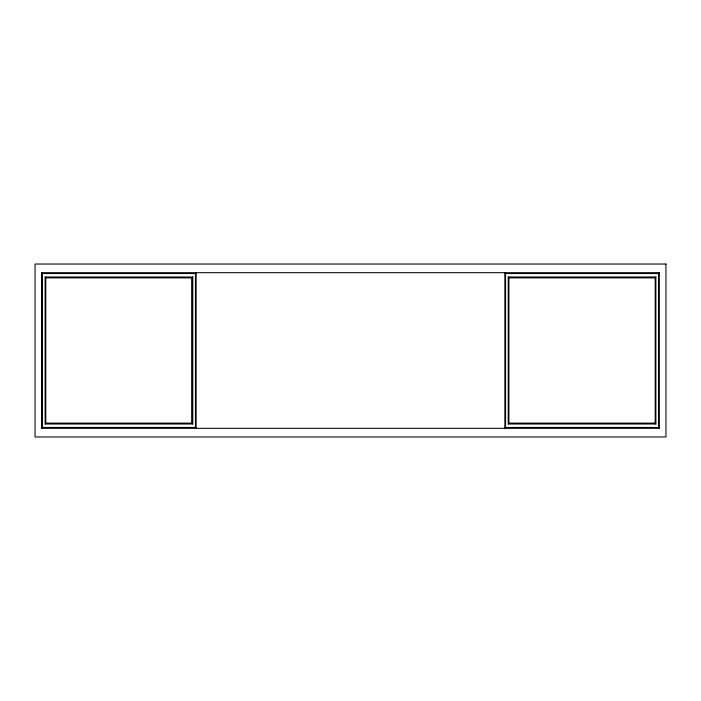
<?xml version="1.0" encoding="UTF-8"?>
<svg xmlns="http://www.w3.org/2000/svg" width="701" height="701" viewBox="0 0 701 701"><rect width="100%" height="100%" fill="white"/><g stroke="black" fill="none" stroke-linecap="round" stroke-linejoin="round"><path stroke-width="1.05" d="M42.437 427.452L41.762 428.32L659.238 428.32L659.238 272.68L41.762 272.68L41.762 428.32L41.762 272.68L42.437 273.548L42.437 427.452L195.456 427.452L196.131 428.32L196.131 272.68L195.456 273.548L195.456 427.452M45.118 424L45.793 423.132L45.793 277.868L45.118 277L192.775 277L192.775 424L45.118 424L45.118 277M192.775 277L192.1 277.868L192.1 423.132L192.775 424M505.544 427.452L504.869 428.32L504.869 272.68L505.544 273.548L505.544 427.452L658.563 427.452L659.238 428.32M508.225 424L508.9 423.132L508.9 277.868L508.225 277L655.882 277L655.882 424L508.225 424L508.225 277M655.882 424L655.207 423.132L655.207 277.868L655.882 277M658.563 427.452L658.563 273.548L659.238 272.68M42.437 273.548L195.456 273.548M505.544 273.548L658.563 273.548M45.793 277.868L192.1 277.868L192.1 423.132L45.793 423.132M508.9 277.868L655.207 277.868M508.9 423.132L655.207 423.132M665.95 264.032L35.05 264.032L35.05 436.968L665.95 436.968L665.95 264.032"/></g></svg>
